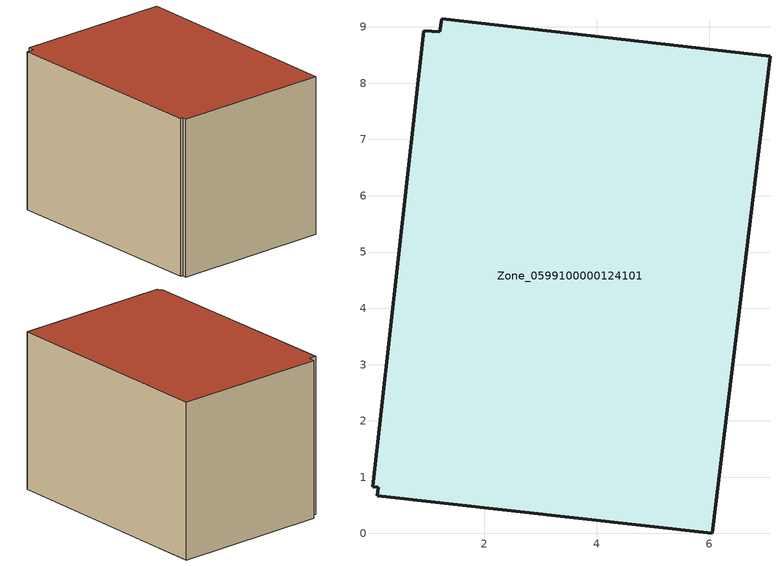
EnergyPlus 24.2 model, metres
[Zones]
Zone_0599100000124101
 floor ground (C_G): 1.25,9.15 7.08,8.48 6.05,0 0.1,0.67 0.12,0.82 0.02,0.83 0.93,8.93 1.22,8.91 z1.48
 wall outside (C_F): 0.93,8.93 0.02,0.83 0.12,0.82 0.1,0.67 6.05,0 7.08,8.48 1.25,9.15 1.22,8.91 0.93,8.93 z1.48:7.42
 roof outside (C_R): 7.08,8.48 1.25,9.15 1.22,8.91 0.93,8.93 0.02,0.83 0.12,0.82 0.1,0.67 6.05,0 z7.42
[BUILDING]
Pand.0599100000124101: North Axis=0; Terrain=City; Loads Convergence Tolerance Value=0.04; Temperature Convergence Tolerance Value=0.4; Solar Distribution=FullExterior; Maximum Number of Warmup Days=25; Minimum Number of Warmup Days=1
[Site:Location]
Rotterdam.The.Hague.AP_ZH_NLD Design_Conditions: Latitude=51.96; Longitude=4.45; Time Zone=1; Elevation=-4.5
[SITE:GROUNDTEMPERATURE:BUILDINGSURFACE]
18, 18, 18, 18, 18, 18, 18, 18, 18, 18, 18, 18
[MATERIAL] Thermal Absorptance=0.9; Solar Absorptance=0.7; Visible Absorptance=0.7
Name | Roughness | Thickness | Conductivity | Density | Specific Heat
G.TC.1946-1964 | MediumSmooth | 0.15 | 1 | 540 | 1210
F.TC.1946-1964 | Rough | 0.3 | 0.857143 | 1920 | 840
R.TC.1946-1964 | MediumRough | 0.2 | 0.235294 | 1500 | 1000
[CONSTRUCTION]
C_G: G.TC.1946-1964
C_F: F.TC.1946-1964
C_R: R.TC.1946-1964
[ZONE]
Zone_0599100000124101: Type=1; Multiplier=1; Ceiling Height=Autocalculate; Volume=Autocalculate; Floor Area=autocalculate; Part of Total Floor Area=Yes
[ZONEINFILTRATION:DESIGNFLOWRATE]
Infil_Zone_0599100000124101: Zone or ZoneList or Space or SpaceList=Zone_0599100000124101; Schedule=AlwaysOn; Design Flow Rate Calculation Method=Flow/Area; Flow Rate per Floor Area=0.003; Constant Term Coefficient=1; Temperature Term Coefficient=0; Velocity Term Coefficient=0; Velocity Squared Term Coefficient=0
[HVACTEMPLATE:ZONE:IDEALLOADSAIRSYSTEM]
Zone_0599100000124101: Maximum Heating Supply Air Temperature=50; Minimum Cooling Supply Air Temperature=13; Maximum Heating Supply Air Humidity Ratio=0.0156; Minimum Cooling Supply Air Humidity Ratio=0.0077; Heating Limit=NoLimit; Cooling Limit=NoLimit; Dehumidification Control Type=ConstantSensibleHeatRatio; Cooling Sensible Heat Ratio=0.7; Dehumidification Setpoint=60; Humidification Control Type=None; Humidification Setpoint=30; Outdoor Air Method=None; Outdoor Air Flow Rate per Person=0.00944; Outdoor Air Flow Rate per Zone Floor Area=0; Outdoor Air Flow Rate per Zone=0; Demand Controlled Ventilation Type=None; Outdoor Air Economizer Type=NoEconomizer; Heat Recovery Type=None; Sensible Heat Recovery Effectiveness=0.7; Latent Heat Recovery Effectiveness=0.65
[ZONECONTROL:THERMOSTAT]
ThermostatControl_Zone_0599100000124101: Zone or ZoneList=Zone_0599100000124101; Control Type Schedule=DualSetpointControlType; Control 1=Thermostat_Zone_0599100000124101; Temperature Difference Between Cutout And Setpoint=0
[THERMOSTATSETPOINT:DUALSETPOINT]
Thermostat_Zone_0599100000124101: Heating Setpoint Temperature Schedule=HeatingSetpoint_Zone_0599100000124101; Cooling Setpoint Temperature Schedule=CoolingSetpoint_Zone_0599100000124101
[SCHEDULE:COMPACT]
HeatingSetpoint_Zone_0599100000124101: Through: 12/31, For: AllDays, Until: 24:00, 21
CoolingSetpoint_Zone_0599100000124101: Through: 12/31, For: AllDays, Until: 24:00, 24
DualSetpointControlType: Through: 12/31, For: AllDays, Until: 24:00, 4
AlwaysOn: Through: 12/31, For: AllDays, Until: 24:00, 1
